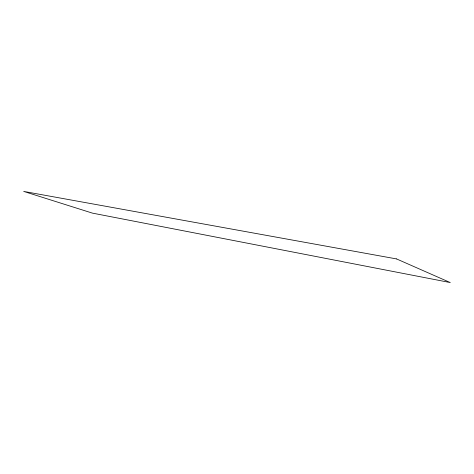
<?xml version="1.0" encoding="UTF-8"?>
<svg xmlns="http://www.w3.org/2000/svg" width="474" height="474" viewBox="0 0 474 474"><rect width="100%" height="100%" fill="white"/><g stroke="black" fill="none" stroke-linecap="round" stroke-linejoin="round"><path stroke-width="0.71" d="M396.531 258.917L23.7 191.425L92.389 213.116L450.3 282.575L396.531 258.917"/></g></svg>
